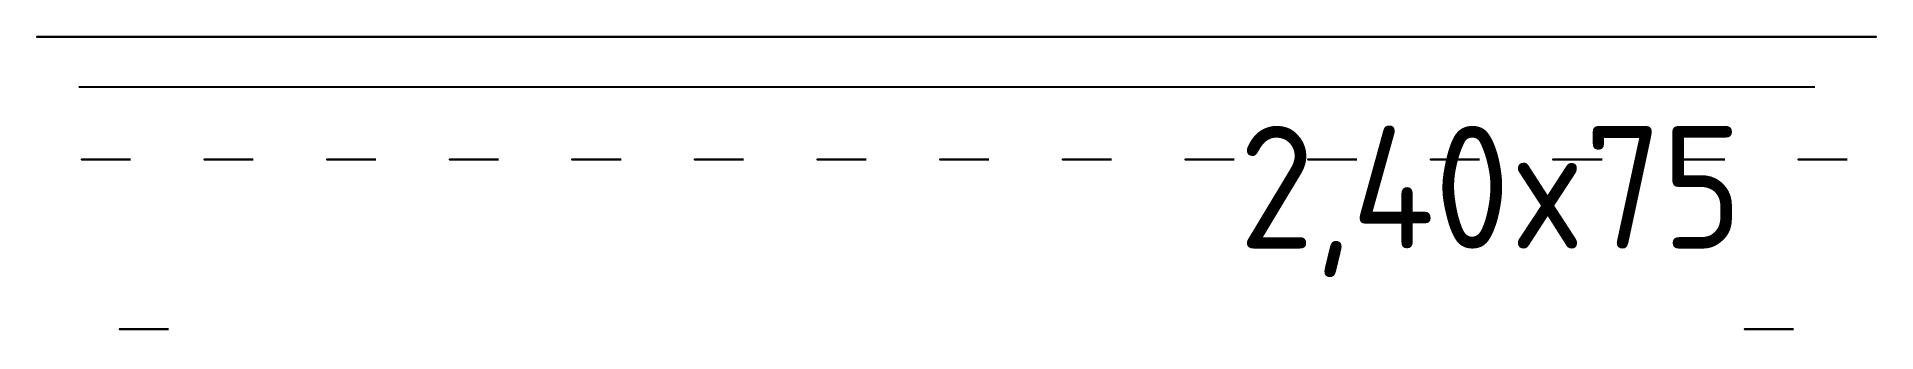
# Model space of a CAD drawing. Header units: millimetres. Extents: x 0 to 0.75, y -0.12 to 0.
import ezdxf

# ---------------------------------------------------------------- set-up
doc = ezdxf.new("R2010")
doc.units = ezdxf.units.MM
doc.layers.add('Panel AtK-60', color=40, linetype='Continuous')
doc.styles.get("Standard").update_dxf_attribs({"font": 'ISOCP.SHX', "bigfont": 'bigfont.shx'})

msp = doc.modelspace()

# ---------------------------------------------------------------- linework, layer by layer
at = {"layer": 'Panel AtK-60', "color": 0, "extrusion": (-1.83697e-16, -1, -6.12323e-17)}
msp.add_lwpolyline([(0.75, 0), (0, 0), (0, 2.4), (0.75, 2.4)], close=True, dxfattribs=at)
at = {"layer": 'Panel AtK-60', "color": 0, "extrusion": (-1.83697e-16, -1, -4.28626e-16), "elevation": 0.0204}
for points in [[(0.01709, 1.30686), (0.71709, 1.30686)], [(0.02179, 1.37976), (0.72179, 1.37976)], [(0.025, 0.29021), (0.725, 0.29021)], [(0.025, 0.35649), (0.725, 0.35649)]]:
    msp.add_lwpolyline(points, dxfattribs=at)
at = {"layer": 'Panel AtK-60', "color": 0, "extrusion": (-1.83697e-16, -1, -2.44929e-16), "elevation": 0.0204}
for points in [[(0.025, 0.6125), (0.725, 0.6125)], [(0.025, 0.9125), (0.725, 0.9125)], [(0.025, 1.2125), (0.725, 1.2125)], [(0.025, 1.5125), (0.725, 1.5125)], [(0.025, 1.8125), (0.725, 1.8125)], [(0.025, 1.2125), (0.725, 1.2125)]]:
    msp.add_lwpolyline(points, dxfattribs=at)
at = {"layer": 'Panel AtK-60', "color": 0, "extrusion": (-1.83697e-16, -1, 6.12323e-17), "elevation": 0.0204}
for points in [[(0.025, 2.10979), (0.725, 2.10979)], [(0.025, 2.04351), (0.725, 2.04351)]]:
    msp.add_lwpolyline(points, dxfattribs=at)
at = {"layer": 'Panel AtK-60', "color": 0, "extrusion": (-1.83697e-16, -1, -6.12323e-17), "elevation": 0.0204}
for points in [[(0.3125, 2.37493), (0.3125, 2.11243)], [(0.3125, 0.02507), (0.3125, 0.28757)], [(0.4375, 2.37493), (0.4375, 2.11243)], [(0.4375, 0.02507), (0.4375, 0.28757)]]:
    msp.add_lwpolyline(points, dxfattribs=at)
at = {"layer": 'Panel AtK-60', "color": 0, "extrusion": (-3.68819e-46, -1, 5.37301e-15)}
for centre in [(0.025, 1.34189), (0.075, 1.34189), (0.125, 1.34189), (0.175, 1.34189), (0.225, 1.34189), (0.275, 1.34189), (0.325, 1.34189), (0.375, 1.34189), (0.02821, 0.31861, 0.05), (0.07821, 0.31861, 0.05), (0.12821, 0.31861, 0.05), (0.17821, 0.31861, 0.05), (0.22821, 0.31861, 0.05), (0.27821, 0.31861, 0.05), (0.32821, 0.31861, 0.05), (0.37821, 0.31861, 0.05)]:
    msp.add_circle(centre, 0.01, dxfattribs=at)
at = {"layer": 'Panel AtK-60', "color": 0, "extrusion": (-3.67394e-16, -1, 5.37301e-15)}
for centre in [(0.425, 1.34189), (0.475, 1.34189), (0.525, 1.34189), (0.575, 1.34189), (0.625, 1.34189), (0.675, 1.34189), (0.725, 1.34189), (0.42821, 0.31861, 0.05), (0.47821, 0.31861, 0.05), (0.52821, 0.31861, 0.05), (0.57821, 0.31861, 0.05), (0.62821, 0.31861, 0.05), (0.67821, 0.31861, 0.05), (0.72821, 0.31861, 0.05)]:
    msp.add_circle(centre, 0.01, dxfattribs=at)
at = {"layer": 'Panel AtK-60', "color": 0, "extrusion": (-6.19878e-48, -1, -5.7404e-15)}
for centre in [(0.02821, 2.08139, 0.05), (0.07821, 2.08139, 0.05), (0.12821, 2.08139, 0.05), (0.17821, 2.08139, 0.05), (0.22821, 2.08139, 0.05), (0.27821, 2.08139, 0.05), (0.32821, 2.08139, 0.05), (0.37821, 2.08139, 0.05)]:
    msp.add_circle(centre, 0.01, dxfattribs=at)
at = {"layer": 'Panel AtK-60', "color": 0, "extrusion": (-3.67394e-16, -1, -5.7404e-15)}
for centre in [(0.42821, 2.08139, 0.05), (0.47821, 2.08139, 0.05), (0.52821, 2.08139, 0.05), (0.57821, 2.08139, 0.05), (0.62821, 2.08139, 0.05), (0.67821, 2.08139, 0.05), (0.72821, 2.08139, 0.05)]:
    msp.add_circle(centre, 0.01, dxfattribs=at)
at = {"layer": 'Panel AtK-60', "color": 0, "extrusion": (1.99906e-46, -1, -5.9241e-15)}
for centre in [(0.04371, 1.85, 0.11913), (0.70629, 1.85, 0.11913)]:
    msp.add_circle(centre, 0.01, dxfattribs=at)
at = {"layer": 'Panel AtK-60', "color": 0, "extrusion": (-1.87509e-46, -1, 5.5567e-15)}
for centre in [(0.04371, 0.55, 0.11913), (0.70629, 0.55, 0.11913)]:
    msp.add_circle(centre, 0.01, dxfattribs=at)
at = {"layer": 'Panel AtK-60', "color": 0}
msp.add_3dface([(0, 0, 2.4), (0.75, 0, 2.4), (0.75, 0), (0, 0)], dxfattribs=at)

# ---------------------------------------------------------------- texts
msp.add_text('2,40x75', height=0.049993, dxfattribs=at).set_placement((0.49018, -0.08631, 2.40006))
at = {"layer": 'Panel AtK-60', "color": 0, "extrusion": (-1.83697e-16, -1, -6.12323e-17)}
msp.add_text('2,40x75', height=0.099986, dxfattribs=at).set_placement((0.20791, 0.36958, 0.12041))

doc.saveas('drawing.dxf')
